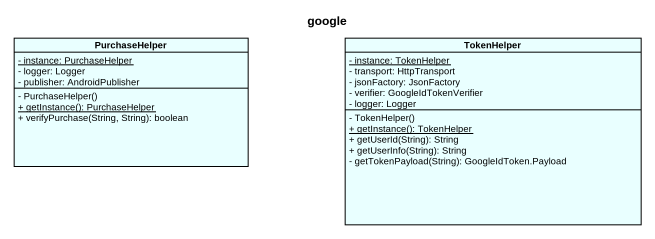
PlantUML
@startuml
title google
hide circle
hide empty members
skinparam classAttributeIconSize 0
class PurchaseHelper #E9FFFF {
  {static} - instance: PurchaseHelper
  - logger: Logger
  - publisher: AndroidPublisher
  - PurchaseHelper()
  {static} + getInstance(): PurchaseHelper
  + verifyPurchase(String, String): boolean
}
class TokenHelper #E9FFFF {
  {static} - instance: TokenHelper
  - transport: HttpTransport
  - jsonFactory: JsonFactory
  - verifier: GoogleIdTokenVerifier
  - logger: Logger
  - TokenHelper()
  {static} + getInstance(): TokenHelper
  + getUserId(String): String
  + getUserInfo(String): String
  - getTokenPayload(String): GoogleIdToken.Payload
}
@enduml
